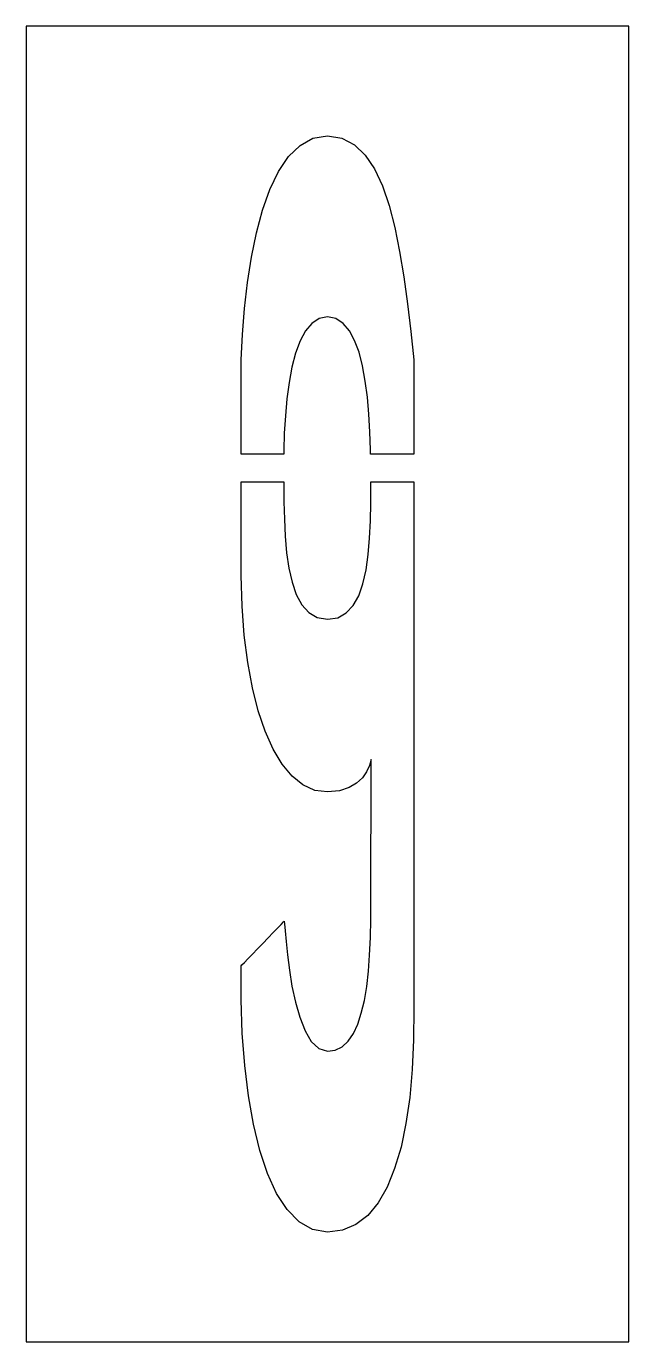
# Model space of a CAD drawing. Extents: x 0 to 11, y 0 to 24.
import ezdxf

# ---------------------------------------------------------------- set-up
doc = ezdxf.new("R2010")
doc.units = 0
doc.layers.add('CUT', color=7, linetype='Continuous')
doc.layers.add('OUTSIDE', color=1, linetype='Continuous')

msp = doc.modelspace()

# ---------------------------------------------------------------- linework, layer by layer
at = {"layer": 'CUT'}
for points in [[(6.2752, 16.6001), (6.2575, 16.9212), (6.2299, 17.2325), (6.1905, 17.528), (6.1393, 17.8038), (6.0762, 18.052), (5.9955, 18.2667), (5.9009, 18.446), (5.7866, 18.58), (5.6546, 18.6667), (5.501, 18.6982), (5.3454, 18.6686), (5.2114, 18.58), (5.0971, 18.4421), (4.9986, 18.2589), (4.9178, 18.0362), (4.8509, 17.7821), (4.7977, 17.5024), (4.7583, 17.2029), (4.7307, 16.8936), (4.711, 16.5764), (4.7031, 16.2593), (4.7027, 16.1911), (3.923, 16.1911), (3.923, 16.275), (3.923, 16.602), (3.923, 16.9291), (3.923, 17.2581), (3.923, 17.5851), (3.923, 17.9121), (3.9466, 18.379), (3.984, 18.8538), (4.0392, 19.3266), (4.1121, 19.7896), (4.2027, 20.2329), (4.315, 20.6466), (4.449, 21.0229), (4.6066, 21.3519), (4.7898, 21.6217), (4.9986, 21.8266), (5.235, 21.9567), (5.501, 22), (5.763, 21.9567), (5.9915, 21.8365), (6.1885, 21.6493), (6.358, 21.3972), (6.5037, 21.0898), (6.6259, 20.7333), (6.7303, 20.3314), (6.817, 19.894), (6.8938, 19.4271), (6.9608, 18.9366), (7.0199, 18.4303), (7.077, 17.9121), (7.077, 16.9271), (7.077, 16.1911), (6.2861, 16.1911), (6.2851, 16.275)], [(4.4056, 3.0678), (4.2638, 3.4913), (4.1495, 3.9661), (4.0569, 4.4842), (3.99, 5.0418), (3.9446, 5.6288), (3.923, 6.2376), (3.923, 6.8601), (3.9387, 6.8759), (3.9821, 6.9192), (4.0471, 6.9862), (4.1298, 7.0709), (4.2204, 7.1655), (4.319, 7.266), (4.4155, 7.3664), (4.5081, 7.463), (4.5888, 7.5457), (4.6539, 7.6147), (4.6972, 7.658), (4.711, 7.6757), (4.7149, 7.6265), (4.7248, 7.4965), (4.7425, 7.3014), (4.7681, 7.0571), (4.8036, 6.7813), (4.8509, 6.4878), (4.9139, 6.1942), (4.9927, 5.9184), (5.0892, 5.6742), (5.2035, 5.4791), (5.3414, 5.3491), (5.501, 5.3018), (5.6428, 5.3215), (5.7689, 5.3826), (5.8773, 5.4831), (5.9718, 5.621), (6.0526, 5.7924), (6.1176, 5.9933), (6.1728, 6.2238), (6.2161, 6.4779), (6.2476, 6.7577), (6.2693, 7.0552), (6.2831, 7.3723), (6.289, 7.7033), (6.291, 8.0461), (6.291, 8.3968), (6.2929, 8.7494), (6.2929, 9.0942), (6.2949, 9.4291), (6.2949, 9.7423), (6.2949, 10.0299), (6.2969, 10.2841), (6.2989, 10.5008), (6.2989, 10.6229), (6.2673, 10.5126), (6.2141, 10.3983), (6.1373, 10.288), (6.0309, 10.1895), (5.893, 10.1087), (5.7177, 10.0516), (5.501, 10.0299), (5.2685, 10.0595), (5.0518, 10.158), (4.8528, 10.3176), (4.6696, 10.5362), (4.5061, 10.8101), (4.3603, 11.1371), (4.2342, 11.5114), (4.1279, 11.931), (4.0431, 12.3901), (3.9801, 12.8885), (3.9407, 13.4204), (3.923, 13.9819), (3.923, 14.3089), (3.923, 14.6359), (3.923, 14.9649), (3.923, 15.292), (3.923, 15.619), (3.923, 15.6891), (4.7028, 15.6891), (4.7031, 15.6426), (4.7051, 15.3255), (4.713, 15.0083), (4.7287, 14.695), (4.7543, 14.3956), (4.7957, 14.1139), (4.8528, 13.8578), (4.9297, 13.6332), (5.0301, 13.446), (5.1562, 13.3042), (5.3119, 13.2136), (5.501, 13.182), (5.6881, 13.2096), (5.8438, 13.2963), (5.9699, 13.4322), (6.0703, 13.6115), (6.1472, 13.8302), (6.2043, 14.0823), (6.2437, 14.3621), (6.2673, 14.6615), (6.2831, 14.9768), (6.289, 15.2998), (6.289, 15.6269), (6.289, 15.6891), (7.077, 15.6891), (7.077, 14.9551), (7.077, 13.9701), (7.077, 12.9831), (7.077, 11.998), (7.077, 11.011), (7.077, 10.026), (7.077, 9.039), (7.077, 8.054), (7.077, 7.067), (7.077, 6.082), (7.0731, 5.5106), (7.0475, 4.9689), (7.0022, 4.4567), (6.9332, 3.9838), (6.8426, 3.5504), (6.7264, 3.1623), (6.5885, 2.8215), (6.423, 2.5359), (6.2338, 2.3054), (6.0171, 2.1359), (5.7729, 2.0335), (5.501, 2), (5.2271, 2.0493), (4.9829, 2.1891), (4.7642, 2.4098), (4.5711, 2.7053)]]:
    msp.add_lwpolyline(points, close=True, dxfattribs=at)
at = {"layer": 'OUTSIDE'}
msp.add_lwpolyline([(0, 0), (11, 0), (11, 24), (0, 24)], close=True, dxfattribs=at)

doc.saveas('drawing.dxf')
